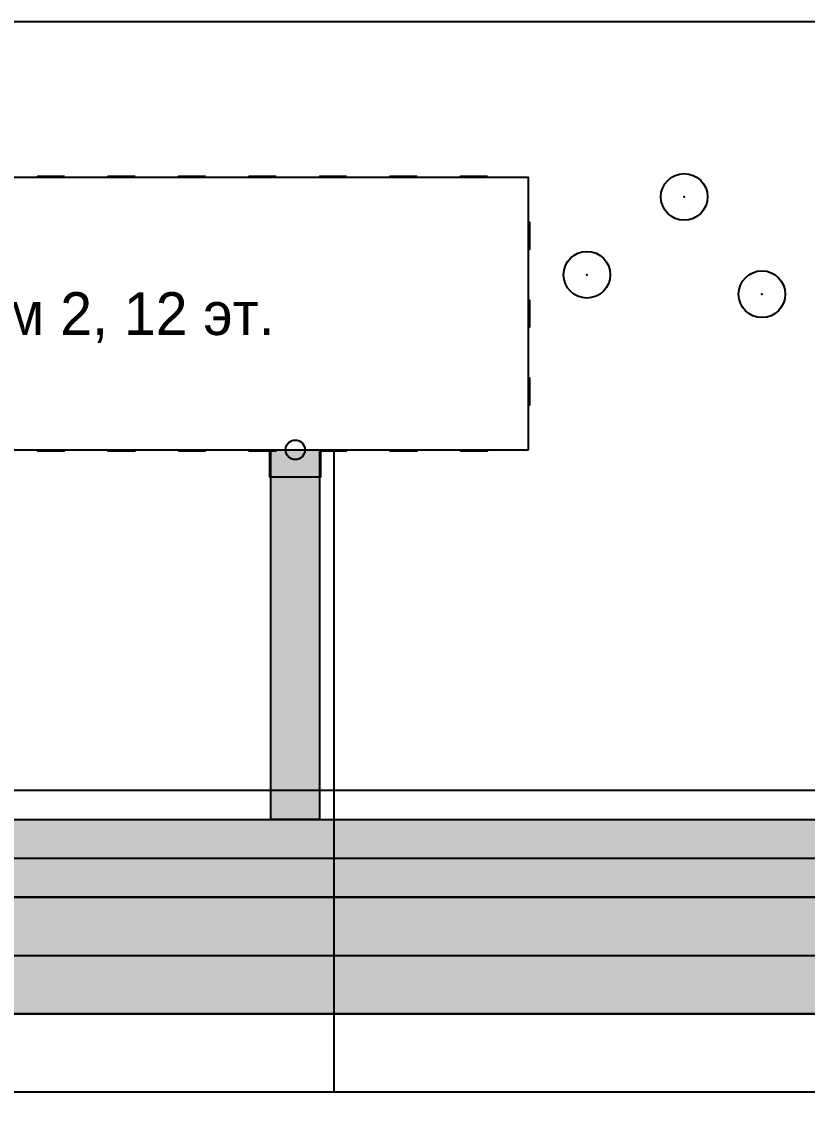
# Model space of a CAD drawing. Header units: metres. Extents: x 0 to 260, y 0 to 110.
# Drawn here: x 133.9 to 174.3, y 53.9 to 110 of the extents above; entities that cross this region are included whole.
import ezdxf

# ---------------------------------------------------------------- set-up
doc = ezdxf.new("R2010")
doc.units = ezdxf.units.M
for name, color, linetype in [('BUILDING_FOOTPRINT', 1, 'Continuous'), ('CANOPIES', 132, 'Continuous'), ('CURB', 8, 'Continuous'), ('ENTRANCES', 132, 'Continuous'), ('EXISTING_BUSH_Сирень обыкновенная', 82, 'Continuous'), ('GAS_PIPE', 2, 'Continuous'), ('HEATING_T1', 1, 'Continuous'), ('LABELS', 7, 'Continuous'), ('PATHS', 33, 'Continuous'), ('POWER_CABLE', 212, 'Continuous'), ('ROAD', 251, 'Continuous'), ('SEWER_K1', 30, 'Continuous'), ('SIDEWALK', 31, 'Continuous'), ('TERRITORY_BOUNDARY', 8, 'Continuous'), ('WINDOWS', 150, 'Continuous')]:
    doc.layers.add(name, color=color, linetype=linetype)

msp = doc.modelspace()

# ---------------------------------------------------------------- hatches: boundary and pattern name
at = {"layer": 'PATHS'}
msp.add_hatch(color=33, dxfattribs=at).paths.add_polyline_path([(149.25, 69), (146.75, 69), (146.75, 88), (149.25, 88)])
at = {"layer": 'ROAD'}
msp.add_hatch(color=251, dxfattribs=at).paths.add_polyline_path([(0, 59), (0, 65), (260, 65), (260, 59)])
at = {"layer": 'SIDEWALK'}
msp.add_hatch(color=31, dxfattribs=at).paths.add_polyline_path([(0, 65), (0, 69), (260, 69), (260, 65)])

# ---------------------------------------------------------------- linework, layer by layer
at = {"layer": 'BUILDING_FOOTPRINT'}
msp.add_lwpolyline([(160, 88), (160, 102), (100, 102), (100, 88)], close=True, dxfattribs=at)
at = {"layer": 'CANOPIES'}
msp.add_3dface([(146.7, 88, 2.7), (149.3, 88, 2.7), (149.3, 86.6, 2.7), (146.7, 86.6, 2.7)], dxfattribs=at)
at = {"layer": 'CURB'}
msp.add_lwpolyline([(260, 59), (260, 65), (0, 65), (0, 59)], close=True, dxfattribs=at)
at = {"layer": 'ENTRANCES'}
msp.add_circle((148, 88, 0.05), 0.5, dxfattribs=at)
at = {"layer": 'EXISTING_BUSH_Сирень обыкновенная'}
for centre in [(168, 101), (163, 97), (172, 96)]:
    msp.add_circle(centre, 1.2, dxfattribs=at)
for p in [(168, 101), (163, 97), (172, 96)]:
    msp.add_point(p, dxfattribs=at)
at = {"layer": 'GAS_PIPE'}
msp.add_polyline3d([(0, 70.5, -1.2), (260, 70.5, -1.2)], dxfattribs=at)
at = {"layer": 'HEATING_T1'}
for points in [[(150, 55, -1.4), (150, 88, -1.4)], [(0, 55, -1.4), (260, 55, -1.4)]]:
    msp.add_polyline3d(points, dxfattribs=at)
at = {"layer": 'PATHS'}
msp.add_lwpolyline([(149.25, 69), (146.75, 69), (146.75, 88), (149.25, 88)], close=True, dxfattribs=at)
at = {"layer": 'POWER_CABLE'}
msp.add_polyline3d([(0, 67, -0.7), (260, 67, -0.7)], dxfattribs=at)
at = {"layer": 'ROAD'}
msp.add_lwpolyline([(0, 59), (0, 65), (260, 65), (260, 59)], close=True, dxfattribs=at)
at = {"layer": 'SEWER_K1'}
msp.add_polyline3d([(0, 62, -2.6), (260, 62, -2.6)], dxfattribs=at)
at = {"layer": 'SIDEWALK'}
msp.add_lwpolyline([(0, 65), (0, 69), (260, 69), (260, 65)], close=True, dxfattribs=at)
at = {"layer": 'TERRITORY_BOUNDARY'}
msp.add_lwpolyline([(260, 0), (260, 110), (0, 110), (0, 0)], close=True, dxfattribs=at)
at = {"layer": 'WINDOWS'}
for points in [[(136.137, 102.05, 0.9), (134.738, 102.05, 0.9), (134.738, 102.05, 2.4), (136.137, 102.05, 2.4)], [(136.137, 102.05, 3.9), (134.738, 102.05, 3.9), (134.738, 102.05, 5.4), (136.137, 102.05, 5.4)], [(136.137, 102.05, 6.9), (134.738, 102.05, 6.9), (134.738, 102.05, 8.4), (136.137, 102.05, 8.4)], [(136.137, 102.05, 9.9), (134.738, 102.05, 9.9), (134.738, 102.05, 11.4), (136.137, 102.05, 11.4)], [(136.137, 102.05, 12.9), (134.738, 102.05, 12.9), (134.738, 102.05, 14.4), (136.137, 102.05, 14.4)], [(136.137, 102.05, 15.9), (134.738, 102.05, 15.9), (134.738, 102.05, 17.4), (136.137, 102.05, 17.4)], [(136.137, 102.05, 18.9), (134.738, 102.05, 18.9), (134.738, 102.05, 20.4), (136.137, 102.05, 20.4)], [(136.137, 102.05, 21.9), (134.738, 102.05, 21.9), (134.738, 102.05, 23.4), (136.137, 102.05, 23.4)], [(136.137, 102.05, 24.9), (134.738, 102.05, 24.9), (134.738, 102.05, 26.4), (136.137, 102.05, 26.4)], [(136.137, 102.05, 27.9), (134.738, 102.05, 27.9), (134.738, 102.05, 29.4), (136.137, 102.05, 29.4)], [(136.137, 102.05, 30.9), (134.738, 102.05, 30.9), (134.738, 102.05, 32.4), (136.137, 102.05, 32.4)], [(136.137, 102.05, 33.9), (134.738, 102.05, 33.9), (134.738, 102.05, 35.4), (136.137, 102.05, 35.4)], [(139.762, 102.05, 0.9), (138.363, 102.05, 0.9), (138.363, 102.05, 2.4), (139.762, 102.05, 2.4)], [(139.762, 102.05, 3.9), (138.363, 102.05, 3.9), (138.363, 102.05, 5.4), (139.762, 102.05, 5.4)], [(139.762, 102.05, 6.9), (138.363, 102.05, 6.9), (138.363, 102.05, 8.4), (139.762, 102.05, 8.4)], [(139.762, 102.05, 9.9), (138.363, 102.05, 9.9), (138.363, 102.05, 11.4), (139.762, 102.05, 11.4)], [(139.762, 102.05, 12.9), (138.363, 102.05, 12.9), (138.363, 102.05, 14.4), (139.762, 102.05, 14.4)], [(139.762, 102.05, 15.9), (138.363, 102.05, 15.9), (138.363, 102.05, 17.4), (139.762, 102.05, 17.4)], [(139.762, 102.05, 18.9), (138.363, 102.05, 18.9), (138.363, 102.05, 20.4), (139.762, 102.05, 20.4)], [(139.762, 102.05, 21.9), (138.363, 102.05, 21.9), (138.363, 102.05, 23.4), (139.762, 102.05, 23.4)], [(139.762, 102.05, 24.9), (138.363, 102.05, 24.9), (138.363, 102.05, 26.4), (139.762, 102.05, 26.4)], [(139.762, 102.05, 27.9), (138.363, 102.05, 27.9), (138.363, 102.05, 29.4), (139.762, 102.05, 29.4)], [(139.762, 102.05, 30.9), (138.363, 102.05, 30.9), (138.363, 102.05, 32.4), (139.762, 102.05, 32.4)], [(139.762, 102.05, 33.9), (138.363, 102.05, 33.9), (138.363, 102.05, 35.4), (139.762, 102.05, 35.4)], [(143.387, 102.05, 0.9), (141.988, 102.05, 0.9), (141.988, 102.05, 2.4), (143.387, 102.05, 2.4)], [(143.387, 102.05, 3.9), (141.988, 102.05, 3.9), (141.988, 102.05, 5.4), (143.387, 102.05, 5.4)], [(143.387, 102.05, 6.9), (141.988, 102.05, 6.9), (141.988, 102.05, 8.4), (143.387, 102.05, 8.4)], [(143.387, 102.05, 9.9), (141.988, 102.05, 9.9), (141.988, 102.05, 11.4), (143.387, 102.05, 11.4)], [(143.387, 102.05, 12.9), (141.988, 102.05, 12.9), (141.988, 102.05, 14.4), (143.387, 102.05, 14.4)], [(143.387, 102.05, 15.9), (141.988, 102.05, 15.9), (141.988, 102.05, 17.4), (143.387, 102.05, 17.4)], [(143.387, 102.05, 18.9), (141.988, 102.05, 18.9), (141.988, 102.05, 20.4), (143.387, 102.05, 20.4)], [(143.387, 102.05, 21.9), (141.988, 102.05, 21.9), (141.988, 102.05, 23.4), (143.387, 102.05, 23.4)], [(143.387, 102.05, 24.9), (141.988, 102.05, 24.9), (141.988, 102.05, 26.4), (143.387, 102.05, 26.4)], [(143.387, 102.05, 27.9), (141.988, 102.05, 27.9), (141.988, 102.05, 29.4), (143.387, 102.05, 29.4)], [(143.387, 102.05, 30.9), (141.988, 102.05, 30.9), (141.988, 102.05, 32.4), (143.387, 102.05, 32.4)], [(143.387, 102.05, 33.9), (141.988, 102.05, 33.9), (141.988, 102.05, 35.4), (143.387, 102.05, 35.4)], [(147.012, 102.05, 0.9), (145.613, 102.05, 0.9), (145.613, 102.05, 2.4), (147.012, 102.05, 2.4)], [(147.012, 102.05, 3.9), (145.613, 102.05, 3.9), (145.613, 102.05, 5.4), (147.012, 102.05, 5.4)], [(147.012, 102.05, 6.9), (145.613, 102.05, 6.9), (145.613, 102.05, 8.4), (147.012, 102.05, 8.4)], [(147.012, 102.05, 9.9), (145.613, 102.05, 9.9), (145.613, 102.05, 11.4), (147.012, 102.05, 11.4)], [(147.012, 102.05, 12.9), (145.613, 102.05, 12.9), (145.613, 102.05, 14.4), (147.012, 102.05, 14.4)], [(147.012, 102.05, 15.9), (145.613, 102.05, 15.9), (145.613, 102.05, 17.4), (147.012, 102.05, 17.4)], [(147.012, 102.05, 18.9), (145.613, 102.05, 18.9), (145.613, 102.05, 20.4), (147.012, 102.05, 20.4)], [(147.012, 102.05, 21.9), (145.613, 102.05, 21.9), (145.613, 102.05, 23.4), (147.012, 102.05, 23.4)], [(147.012, 102.05, 24.9), (145.613, 102.05, 24.9), (145.613, 102.05, 26.4), (147.012, 102.05, 26.4)], [(147.012, 102.05, 27.9), (145.613, 102.05, 27.9), (145.613, 102.05, 29.4), (147.012, 102.05, 29.4)], [(147.012, 102.05, 30.9), (145.613, 102.05, 30.9), (145.613, 102.05, 32.4), (147.012, 102.05, 32.4)], [(147.012, 102.05, 33.9), (145.613, 102.05, 33.9), (145.613, 102.05, 35.4), (147.012, 102.05, 35.4)], [(150.637, 102.05, 0.9), (149.238, 102.05, 0.9), (149.238, 102.05, 2.4), (150.637, 102.05, 2.4)], [(150.637, 102.05, 3.9), (149.238, 102.05, 3.9), (149.238, 102.05, 5.4), (150.637, 102.05, 5.4)], [(150.637, 102.05, 6.9), (149.238, 102.05, 6.9), (149.238, 102.05, 8.4), (150.637, 102.05, 8.4)], [(150.637, 102.05, 9.9), (149.238, 102.05, 9.9), (149.238, 102.05, 11.4), (150.637, 102.05, 11.4)], [(150.637, 102.05, 12.9), (149.238, 102.05, 12.9), (149.238, 102.05, 14.4), (150.637, 102.05, 14.4)], [(150.637, 102.05, 15.9), (149.238, 102.05, 15.9), (149.238, 102.05, 17.4), (150.637, 102.05, 17.4)], [(150.637, 102.05, 18.9), (149.238, 102.05, 18.9), (149.238, 102.05, 20.4), (150.637, 102.05, 20.4)], [(150.637, 102.05, 21.9), (149.238, 102.05, 21.9), (149.238, 102.05, 23.4), (150.637, 102.05, 23.4)], [(150.637, 102.05, 24.9), (149.238, 102.05, 24.9), (149.238, 102.05, 26.4), (150.637, 102.05, 26.4)], [(150.637, 102.05, 27.9), (149.238, 102.05, 27.9), (149.238, 102.05, 29.4), (150.637, 102.05, 29.4)], [(150.637, 102.05, 30.9), (149.238, 102.05, 30.9), (149.238, 102.05, 32.4), (150.637, 102.05, 32.4)], [(150.637, 102.05, 33.9), (149.238, 102.05, 33.9), (149.238, 102.05, 35.4), (150.637, 102.05, 35.4)], [(154.262, 102.05, 0.9), (152.863, 102.05, 0.9), (152.863, 102.05, 2.4), (154.262, 102.05, 2.4)], [(154.262, 102.05, 3.9), (152.863, 102.05, 3.9), (152.863, 102.05, 5.4), (154.262, 102.05, 5.4)], [(154.262, 102.05, 6.9), (152.863, 102.05, 6.9), (152.863, 102.05, 8.4), (154.262, 102.05, 8.4)], [(154.262, 102.05, 9.9), (152.863, 102.05, 9.9), (152.863, 102.05, 11.4), (154.262, 102.05, 11.4)], [(154.262, 102.05, 12.9), (152.863, 102.05, 12.9), (152.863, 102.05, 14.4), (154.262, 102.05, 14.4)], [(154.262, 102.05, 15.9), (152.863, 102.05, 15.9), (152.863, 102.05, 17.4), (154.262, 102.05, 17.4)], [(154.262, 102.05, 18.9), (152.863, 102.05, 18.9), (152.863, 102.05, 20.4), (154.262, 102.05, 20.4)], [(154.262, 102.05, 21.9), (152.863, 102.05, 21.9), (152.863, 102.05, 23.4), (154.262, 102.05, 23.4)], [(154.262, 102.05, 24.9), (152.863, 102.05, 24.9), (152.863, 102.05, 26.4), (154.262, 102.05, 26.4)], [(154.262, 102.05, 27.9), (152.863, 102.05, 27.9), (152.863, 102.05, 29.4), (154.262, 102.05, 29.4)], [(154.262, 102.05, 30.9), (152.863, 102.05, 30.9), (152.863, 102.05, 32.4), (154.262, 102.05, 32.4)], [(154.262, 102.05, 33.9), (152.863, 102.05, 33.9), (152.863, 102.05, 35.4), (154.262, 102.05, 35.4)], [(157.887, 102.05, 0.9), (156.488, 102.05, 0.9), (156.488, 102.05, 2.4), (157.887, 102.05, 2.4)], [(157.887, 102.05, 3.9), (156.488, 102.05, 3.9), (156.488, 102.05, 5.4), (157.887, 102.05, 5.4)], [(157.887, 102.05, 6.9), (156.488, 102.05, 6.9), (156.488, 102.05, 8.4), (157.887, 102.05, 8.4)], [(157.887, 102.05, 9.9), (156.488, 102.05, 9.9), (156.488, 102.05, 11.4), (157.887, 102.05, 11.4)], [(157.887, 102.05, 12.9), (156.488, 102.05, 12.9), (156.488, 102.05, 14.4), (157.887, 102.05, 14.4)], [(157.887, 102.05, 15.9), (156.488, 102.05, 15.9), (156.488, 102.05, 17.4), (157.887, 102.05, 17.4)], [(157.887, 102.05, 18.9), (156.488, 102.05, 18.9), (156.488, 102.05, 20.4), (157.887, 102.05, 20.4)], [(157.887, 102.05, 21.9), (156.488, 102.05, 21.9), (156.488, 102.05, 23.4), (157.887, 102.05, 23.4)], [(157.887, 102.05, 24.9), (156.488, 102.05, 24.9), (156.488, 102.05, 26.4), (157.887, 102.05, 26.4)], [(157.887, 102.05, 27.9), (156.488, 102.05, 27.9), (156.488, 102.05, 29.4), (157.887, 102.05, 29.4)], [(157.887, 102.05, 30.9), (156.488, 102.05, 30.9), (156.488, 102.05, 32.4), (157.887, 102.05, 32.4)], [(157.887, 102.05, 33.9), (156.488, 102.05, 33.9), (156.488, 102.05, 35.4), (157.887, 102.05, 35.4)], [(160.05, 98.3, 0.9), (160.05, 99.7, 0.9), (160.05, 99.7, 2.4), (160.05, 98.3, 2.4)], [(160.05, 98.3, 3.9), (160.05, 99.7, 3.9), (160.05, 99.7, 5.4), (160.05, 98.3, 5.4)], [(160.05, 98.3, 6.9), (160.05, 99.7, 6.9), (160.05, 99.7, 8.4), (160.05, 98.3, 8.4)], [(160.05, 98.3, 9.9), (160.05, 99.7, 9.9), (160.05, 99.7, 11.4), (160.05, 98.3, 11.4)], [(160.05, 98.3, 12.9), (160.05, 99.7, 12.9), (160.05, 99.7, 14.4), (160.05, 98.3, 14.4)], [(160.05, 98.3, 15.9), (160.05, 99.7, 15.9), (160.05, 99.7, 17.4), (160.05, 98.3, 17.4)], [(160.05, 98.3, 18.9), (160.05, 99.7, 18.9), (160.05, 99.7, 20.4), (160.05, 98.3, 20.4)], [(160.05, 98.3, 21.9), (160.05, 99.7, 21.9), (160.05, 99.7, 23.4), (160.05, 98.3, 23.4)], [(160.05, 98.3, 24.9), (160.05, 99.7, 24.9), (160.05, 99.7, 26.4), (160.05, 98.3, 26.4)], [(160.05, 98.3, 27.9), (160.05, 99.7, 27.9), (160.05, 99.7, 29.4), (160.05, 98.3, 29.4)], [(160.05, 98.3, 30.9), (160.05, 99.7, 30.9), (160.05, 99.7, 32.4), (160.05, 98.3, 32.4)], [(160.05, 98.3, 33.9), (160.05, 99.7, 33.9), (160.05, 99.7, 35.4), (160.05, 98.3, 35.4)], [(160.05, 94.3, 0.9), (160.05, 95.7, 0.9), (160.05, 95.7, 2.4), (160.05, 94.3, 2.4)], [(160.05, 94.3, 3.9), (160.05, 95.7, 3.9), (160.05, 95.7, 5.4), (160.05, 94.3, 5.4)], [(160.05, 94.3, 6.9), (160.05, 95.7, 6.9), (160.05, 95.7, 8.4), (160.05, 94.3, 8.4)], [(160.05, 94.3, 9.9), (160.05, 95.7, 9.9), (160.05, 95.7, 11.4), (160.05, 94.3, 11.4)], [(160.05, 94.3, 12.9), (160.05, 95.7, 12.9), (160.05, 95.7, 14.4), (160.05, 94.3, 14.4)], [(160.05, 94.3, 15.9), (160.05, 95.7, 15.9), (160.05, 95.7, 17.4), (160.05, 94.3, 17.4)], [(160.05, 94.3, 18.9), (160.05, 95.7, 18.9), (160.05, 95.7, 20.4), (160.05, 94.3, 20.4)], [(160.05, 94.3, 21.9), (160.05, 95.7, 21.9), (160.05, 95.7, 23.4), (160.05, 94.3, 23.4)], [(160.05, 94.3, 24.9), (160.05, 95.7, 24.9), (160.05, 95.7, 26.4), (160.05, 94.3, 26.4)], [(160.05, 94.3, 27.9), (160.05, 95.7, 27.9), (160.05, 95.7, 29.4), (160.05, 94.3, 29.4)], [(160.05, 94.3, 30.9), (160.05, 95.7, 30.9), (160.05, 95.7, 32.4), (160.05, 94.3, 32.4)], [(160.05, 94.3, 33.9), (160.05, 95.7, 33.9), (160.05, 95.7, 35.4), (160.05, 94.3, 35.4)], [(160.05, 90.3, 0.9), (160.05, 91.7, 0.9), (160.05, 91.7, 2.4), (160.05, 90.3, 2.4)], [(160.05, 90.3, 3.9), (160.05, 91.7, 3.9), (160.05, 91.7, 5.4), (160.05, 90.3, 5.4)], [(160.05, 90.3, 6.9), (160.05, 91.7, 6.9), (160.05, 91.7, 8.4), (160.05, 90.3, 8.4)], [(160.05, 90.3, 9.9), (160.05, 91.7, 9.9), (160.05, 91.7, 11.4), (160.05, 90.3, 11.4)], [(160.05, 90.3, 12.9), (160.05, 91.7, 12.9), (160.05, 91.7, 14.4), (160.05, 90.3, 14.4)], [(160.05, 90.3, 15.9), (160.05, 91.7, 15.9), (160.05, 91.7, 17.4), (160.05, 90.3, 17.4)], [(160.05, 90.3, 18.9), (160.05, 91.7, 18.9), (160.05, 91.7, 20.4), (160.05, 90.3, 20.4)], [(160.05, 90.3, 21.9), (160.05, 91.7, 21.9), (160.05, 91.7, 23.4), (160.05, 90.3, 23.4)], [(160.05, 90.3, 24.9), (160.05, 91.7, 24.9), (160.05, 91.7, 26.4), (160.05, 90.3, 26.4)], [(160.05, 90.3, 27.9), (160.05, 91.7, 27.9), (160.05, 91.7, 29.4), (160.05, 90.3, 29.4)], [(160.05, 90.3, 30.9), (160.05, 91.7, 30.9), (160.05, 91.7, 32.4), (160.05, 90.3, 32.4)], [(160.05, 90.3, 33.9), (160.05, 91.7, 33.9), (160.05, 91.7, 35.4), (160.05, 90.3, 35.4)], [(134.738, 87.95, 0.9), (136.137, 87.95, 0.9), (136.137, 87.95, 2.4), (134.738, 87.95, 2.4)], [(134.738, 87.95, 3.9), (136.137, 87.95, 3.9), (136.137, 87.95, 5.4), (134.738, 87.95, 5.4)], [(134.738, 87.95, 6.9), (136.137, 87.95, 6.9), (136.137, 87.95, 8.4), (134.738, 87.95, 8.4)], [(134.738, 87.95, 9.9), (136.137, 87.95, 9.9), (136.137, 87.95, 11.4), (134.738, 87.95, 11.4)], [(134.738, 87.95, 12.9), (136.137, 87.95, 12.9), (136.137, 87.95, 14.4), (134.738, 87.95, 14.4)], [(134.738, 87.95, 15.9), (136.137, 87.95, 15.9), (136.137, 87.95, 17.4), (134.738, 87.95, 17.4)], [(134.738, 87.95, 18.9), (136.137, 87.95, 18.9), (136.137, 87.95, 20.4), (134.738, 87.95, 20.4)], [(134.738, 87.95, 21.9), (136.137, 87.95, 21.9), (136.137, 87.95, 23.4), (134.738, 87.95, 23.4)], [(134.738, 87.95, 24.9), (136.137, 87.95, 24.9), (136.137, 87.95, 26.4), (134.738, 87.95, 26.4)], [(134.738, 87.95, 27.9), (136.137, 87.95, 27.9), (136.137, 87.95, 29.4), (134.738, 87.95, 29.4)], [(134.738, 87.95, 30.9), (136.137, 87.95, 30.9), (136.137, 87.95, 32.4), (134.738, 87.95, 32.4)], [(134.738, 87.95, 33.9), (136.137, 87.95, 33.9), (136.137, 87.95, 35.4), (134.738, 87.95, 35.4)], [(138.363, 87.95, 0.9), (139.762, 87.95, 0.9), (139.762, 87.95, 2.4), (138.363, 87.95, 2.4)], [(138.363, 87.95, 3.9), (139.762, 87.95, 3.9), (139.762, 87.95, 5.4), (138.363, 87.95, 5.4)], [(138.363, 87.95, 6.9), (139.762, 87.95, 6.9), (139.762, 87.95, 8.4), (138.363, 87.95, 8.4)], [(138.363, 87.95, 9.9), (139.762, 87.95, 9.9), (139.762, 87.95, 11.4), (138.363, 87.95, 11.4)], [(138.363, 87.95, 12.9), (139.762, 87.95, 12.9), (139.762, 87.95, 14.4), (138.363, 87.95, 14.4)], [(138.363, 87.95, 15.9), (139.762, 87.95, 15.9), (139.762, 87.95, 17.4), (138.363, 87.95, 17.4)], [(138.363, 87.95, 18.9), (139.762, 87.95, 18.9), (139.762, 87.95, 20.4), (138.363, 87.95, 20.4)], [(138.363, 87.95, 21.9), (139.762, 87.95, 21.9), (139.762, 87.95, 23.4), (138.363, 87.95, 23.4)], [(138.363, 87.95, 24.9), (139.762, 87.95, 24.9), (139.762, 87.95, 26.4), (138.363, 87.95, 26.4)], [(138.363, 87.95, 27.9), (139.762, 87.95, 27.9), (139.762, 87.95, 29.4), (138.363, 87.95, 29.4)], [(138.363, 87.95, 30.9), (139.762, 87.95, 30.9), (139.762, 87.95, 32.4), (138.363, 87.95, 32.4)], [(138.363, 87.95, 33.9), (139.762, 87.95, 33.9), (139.762, 87.95, 35.4), (138.363, 87.95, 35.4)], [(141.988, 87.95, 0.9), (143.387, 87.95, 0.9), (143.387, 87.95, 2.4), (141.988, 87.95, 2.4)], [(141.988, 87.95, 3.9), (143.387, 87.95, 3.9), (143.387, 87.95, 5.4), (141.988, 87.95, 5.4)], [(141.988, 87.95, 6.9), (143.387, 87.95, 6.9), (143.387, 87.95, 8.4), (141.988, 87.95, 8.4)], [(141.988, 87.95, 9.9), (143.387, 87.95, 9.9), (143.387, 87.95, 11.4), (141.988, 87.95, 11.4)], [(141.988, 87.95, 12.9), (143.387, 87.95, 12.9), (143.387, 87.95, 14.4), (141.988, 87.95, 14.4)], [(141.988, 87.95, 15.9), (143.387, 87.95, 15.9), (143.387, 87.95, 17.4), (141.988, 87.95, 17.4)], [(141.988, 87.95, 18.9), (143.387, 87.95, 18.9), (143.387, 87.95, 20.4), (141.988, 87.95, 20.4)], [(141.988, 87.95, 21.9), (143.387, 87.95, 21.9), (143.387, 87.95, 23.4), (141.988, 87.95, 23.4)], [(141.988, 87.95, 24.9), (143.387, 87.95, 24.9), (143.387, 87.95, 26.4), (141.988, 87.95, 26.4)], [(141.988, 87.95, 27.9), (143.387, 87.95, 27.9), (143.387, 87.95, 29.4), (141.988, 87.95, 29.4)], [(141.988, 87.95, 30.9), (143.387, 87.95, 30.9), (143.387, 87.95, 32.4), (141.988, 87.95, 32.4)], [(141.988, 87.95, 33.9), (143.387, 87.95, 33.9), (143.387, 87.95, 35.4), (141.988, 87.95, 35.4)], [(145.613, 87.95, 3.9), (147.012, 87.95, 3.9), (147.012, 87.95, 5.4), (145.613, 87.95, 5.4)], [(145.613, 87.95, 6.9), (147.012, 87.95, 6.9), (147.012, 87.95, 8.4), (145.613, 87.95, 8.4)], [(145.613, 87.95, 9.9), (147.012, 87.95, 9.9), (147.012, 87.95, 11.4), (145.613, 87.95, 11.4)], [(145.613, 87.95, 12.9), (147.012, 87.95, 12.9), (147.012, 87.95, 14.4), (145.613, 87.95, 14.4)], [(145.613, 87.95, 15.9), (147.012, 87.95, 15.9), (147.012, 87.95, 17.4), (145.613, 87.95, 17.4)], [(145.613, 87.95, 18.9), (147.012, 87.95, 18.9), (147.012, 87.95, 20.4), (145.613, 87.95, 20.4)], [(145.613, 87.95, 21.9), (147.012, 87.95, 21.9), (147.012, 87.95, 23.4), (145.613, 87.95, 23.4)], [(145.613, 87.95, 24.9), (147.012, 87.95, 24.9), (147.012, 87.95, 26.4), (145.613, 87.95, 26.4)], [(145.613, 87.95, 27.9), (147.012, 87.95, 27.9), (147.012, 87.95, 29.4), (145.613, 87.95, 29.4)], [(145.613, 87.95, 30.9), (147.012, 87.95, 30.9), (147.012, 87.95, 32.4), (145.613, 87.95, 32.4)], [(145.613, 87.95, 33.9), (147.012, 87.95, 33.9), (147.012, 87.95, 35.4), (145.613, 87.95, 35.4)], [(149.238, 87.95, 3.9), (150.637, 87.95, 3.9), (150.637, 87.95, 5.4), (149.238, 87.95, 5.4)], [(149.238, 87.95, 6.9), (150.637, 87.95, 6.9), (150.637, 87.95, 8.4), (149.238, 87.95, 8.4)], [(149.238, 87.95, 9.9), (150.637, 87.95, 9.9), (150.637, 87.95, 11.4), (149.238, 87.95, 11.4)], [(149.238, 87.95, 12.9), (150.637, 87.95, 12.9), (150.637, 87.95, 14.4), (149.238, 87.95, 14.4)], [(149.238, 87.95, 15.9), (150.637, 87.95, 15.9), (150.637, 87.95, 17.4), (149.238, 87.95, 17.4)], [(149.238, 87.95, 18.9), (150.637, 87.95, 18.9), (150.637, 87.95, 20.4), (149.238, 87.95, 20.4)], [(149.238, 87.95, 21.9), (150.637, 87.95, 21.9), (150.637, 87.95, 23.4), (149.238, 87.95, 23.4)], [(149.238, 87.95, 24.9), (150.637, 87.95, 24.9), (150.637, 87.95, 26.4), (149.238, 87.95, 26.4)], [(149.238, 87.95, 27.9), (150.637, 87.95, 27.9), (150.637, 87.95, 29.4), (149.238, 87.95, 29.4)], [(149.238, 87.95, 30.9), (150.637, 87.95, 30.9), (150.637, 87.95, 32.4), (149.238, 87.95, 32.4)], [(149.238, 87.95, 33.9), (150.637, 87.95, 33.9), (150.637, 87.95, 35.4), (149.238, 87.95, 35.4)], [(152.863, 87.95, 0.9), (154.262, 87.95, 0.9), (154.262, 87.95, 2.4), (152.863, 87.95, 2.4)], [(152.863, 87.95, 3.9), (154.262, 87.95, 3.9), (154.262, 87.95, 5.4), (152.863, 87.95, 5.4)], [(152.863, 87.95, 6.9), (154.262, 87.95, 6.9), (154.262, 87.95, 8.4), (152.863, 87.95, 8.4)], [(152.863, 87.95, 9.9), (154.262, 87.95, 9.9), (154.262, 87.95, 11.4), (152.863, 87.95, 11.4)], [(152.863, 87.95, 12.9), (154.262, 87.95, 12.9), (154.262, 87.95, 14.4), (152.863, 87.95, 14.4)], [(152.863, 87.95, 15.9), (154.262, 87.95, 15.9), (154.262, 87.95, 17.4), (152.863, 87.95, 17.4)], [(152.863, 87.95, 18.9), (154.262, 87.95, 18.9), (154.262, 87.95, 20.4), (152.863, 87.95, 20.4)], [(152.863, 87.95, 21.9), (154.262, 87.95, 21.9), (154.262, 87.95, 23.4), (152.863, 87.95, 23.4)], [(152.863, 87.95, 24.9), (154.262, 87.95, 24.9), (154.262, 87.95, 26.4), (152.863, 87.95, 26.4)], [(152.863, 87.95, 27.9), (154.262, 87.95, 27.9), (154.262, 87.95, 29.4), (152.863, 87.95, 29.4)], [(152.863, 87.95, 30.9), (154.262, 87.95, 30.9), (154.262, 87.95, 32.4), (152.863, 87.95, 32.4)], [(152.863, 87.95, 33.9), (154.262, 87.95, 33.9), (154.262, 87.95, 35.4), (152.863, 87.95, 35.4)], [(156.488, 87.95, 0.9), (157.887, 87.95, 0.9), (157.887, 87.95, 2.4), (156.488, 87.95, 2.4)], [(156.488, 87.95, 3.9), (157.887, 87.95, 3.9), (157.887, 87.95, 5.4), (156.488, 87.95, 5.4)], [(156.488, 87.95, 6.9), (157.887, 87.95, 6.9), (157.887, 87.95, 8.4), (156.488, 87.95, 8.4)], [(156.488, 87.95, 9.9), (157.887, 87.95, 9.9), (157.887, 87.95, 11.4), (156.488, 87.95, 11.4)], [(156.488, 87.95, 12.9), (157.887, 87.95, 12.9), (157.887, 87.95, 14.4), (156.488, 87.95, 14.4)], [(156.488, 87.95, 15.9), (157.887, 87.95, 15.9), (157.887, 87.95, 17.4), (156.488, 87.95, 17.4)], [(156.488, 87.95, 18.9), (157.887, 87.95, 18.9), (157.887, 87.95, 20.4), (156.488, 87.95, 20.4)], [(156.488, 87.95, 21.9), (157.887, 87.95, 21.9), (157.887, 87.95, 23.4), (156.488, 87.95, 23.4)], [(156.488, 87.95, 24.9), (157.887, 87.95, 24.9), (157.887, 87.95, 26.4), (156.488, 87.95, 26.4)], [(156.488, 87.95, 27.9), (157.887, 87.95, 27.9), (157.887, 87.95, 29.4), (156.488, 87.95, 29.4)], [(156.488, 87.95, 30.9), (157.887, 87.95, 30.9), (157.887, 87.95, 32.4), (156.488, 87.95, 32.4)], [(156.488, 87.95, 33.9), (157.887, 87.95, 33.9), (157.887, 87.95, 35.4), (156.488, 87.95, 35.4)]]:
    msp.add_3dface(points, dxfattribs=at)

# ---------------------------------------------------------------- texts
at = {"layer": 'LABELS'}
msp.add_text('Жилой дом 2, 12 эт.', height=2.2, dxfattribs=at).set_placement((119.55, 93.9))

doc.saveas('drawing.dxf')
